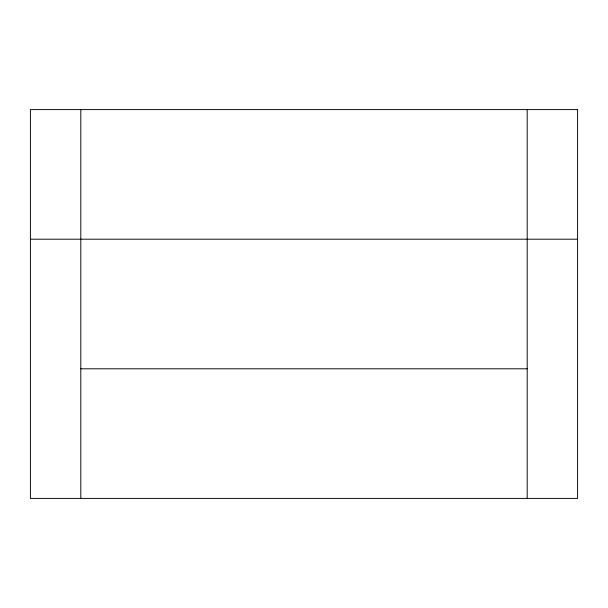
<?xml version="1.0" encoding="UTF-8"?>
<svg xmlns="http://www.w3.org/2000/svg" width="608" height="608" viewBox="0 0 608 608"><rect width="100%" height="100%" fill="white"/><g stroke="black" fill="none" stroke-linecap="round" stroke-linejoin="round"><path stroke-width="0.91" d="M30.4 239.202L577.6 239.202M80.803 368.798L527.197 368.798M527.197 109.6L527.197 498.4M80.803 109.6L80.803 498.4M577.6 109.6L30.4 109.6L30.4 498.4L577.6 498.4L577.6 109.6"/></g></svg>
